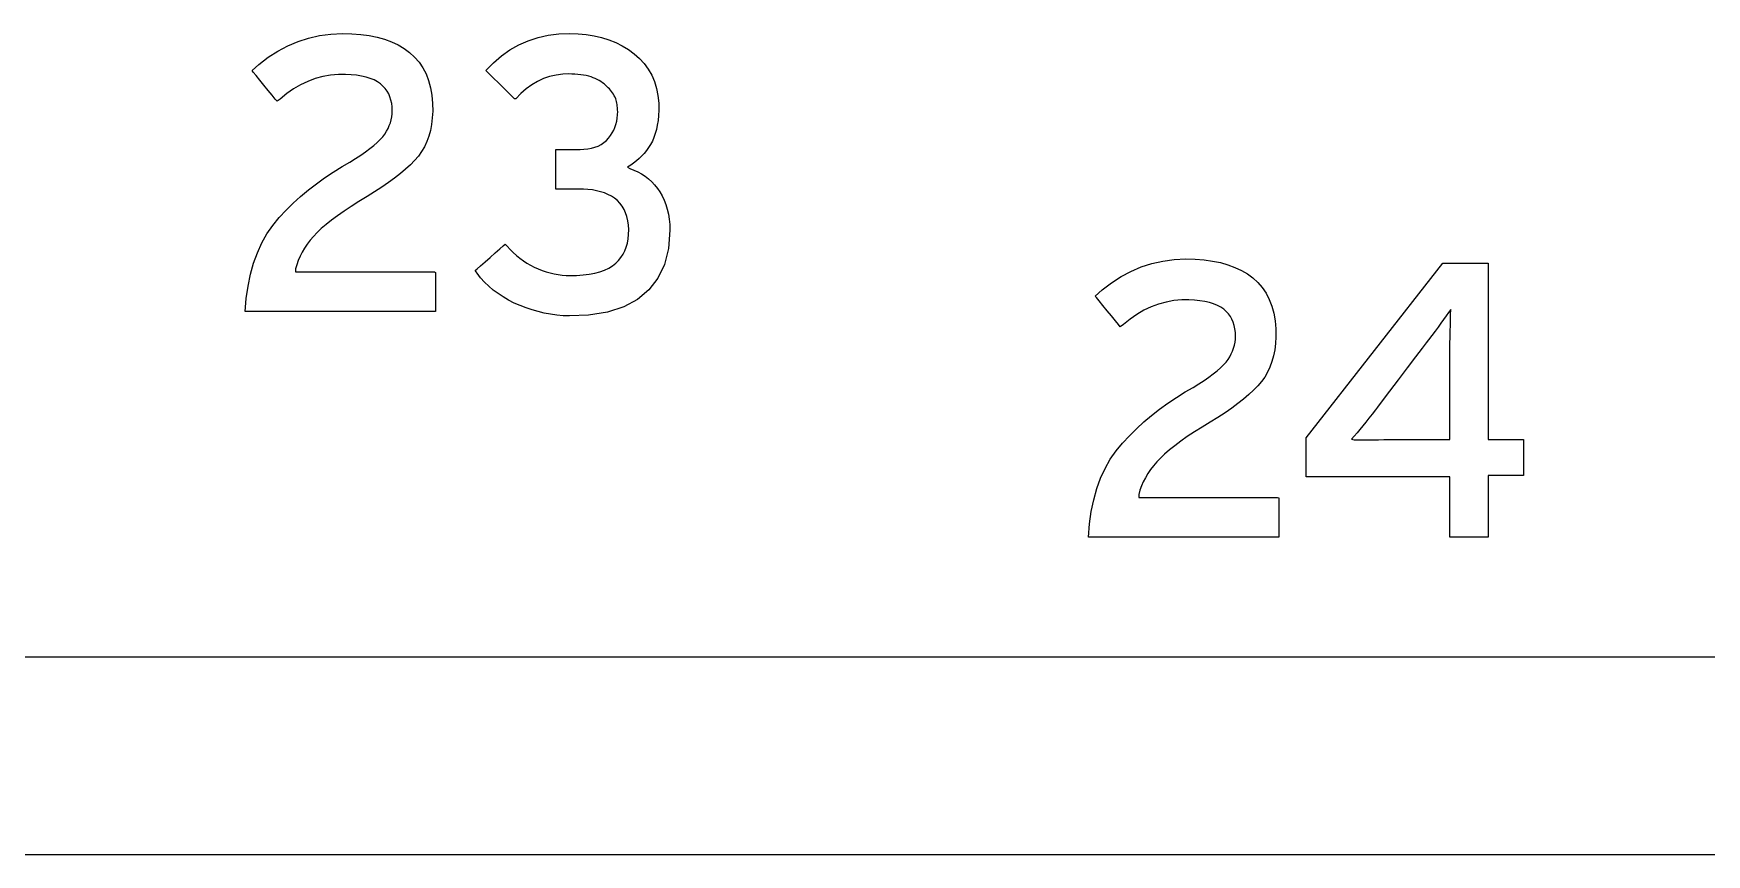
# Model space of a CAD drawing. Extents: x 1 to 47.7, y 0.2 to 35.
# Drawn here: x 34.016 to 34.609, y 10.595 to 10.886 of the extents above; entities that cross this region are included whole.
import ezdxf

# ---------------------------------------------------------------- set-up
doc = ezdxf.new("R2010")
doc.units = 0
doc.header["$MEASUREMENT"] = 0
doc.layers.add('8_0_____DWG', color=7, linetype='CONTINUOUS')

msp = doc.modelspace()

# ---------------------------------------------------------------- linework, layer by layer
at = {"layer": '8_0_____DWG'}
for points in [[(34.09067, 10.78748), (34.09108, 10.79214), (34.09172, 10.79656), (34.09259, 10.80075), (34.0937, 10.80469), (34.09504, 10.8084), (34.09662, 10.81187), (34.09843, 10.81511), (34.10048, 10.8181), (34.10277, 10.82085), (34.10521, 10.82345), (34.10774, 10.82595), (34.11038, 10.82835), (34.11312, 10.83067), (34.11597, 10.83289), (34.11891, 10.83501), (34.12195, 10.83704), (34.1251, 10.83898), (34.12784, 10.84059), (34.12987, 10.84185), (34.13174, 10.84307), (34.13345, 10.84425), (34.13499, 10.84539), (34.13637, 10.84649), (34.13759, 10.84755), (34.13865, 10.84857), (34.13955, 10.84954), (34.14026, 10.8505), (34.14087, 10.85148), (34.1414, 10.85248), (34.14185, 10.8535), (34.14222, 10.85453), (34.14251, 10.85558), (34.14271, 10.85664), (34.14284, 10.85773), (34.14289, 10.85883), (34.14285, 10.86014), (34.1427, 10.8614), (34.14245, 10.8626), (34.14209, 10.86373), (34.14163, 10.86479), (34.14106, 10.86578), (34.14038, 10.8667), (34.1396, 10.86755), (34.13871, 10.86834), (34.13765, 10.86907), (34.13645, 10.86972), (34.13511, 10.87027), (34.13362, 10.87074), (34.132, 10.87111), (34.13023, 10.8714), (34.12833, 10.87159), (34.12628, 10.8717), (34.12387, 10.87168), (34.12103, 10.87142), (34.11825, 10.87092), (34.11555, 10.87019), (34.11292, 10.86921), (34.11037, 10.868), (34.10788, 10.86655), (34.10547, 10.86486), (34.10312, 10.86293), (34.102, 10.86213), (34.10136, 10.86292), (34.10026, 10.86427), (34.09887, 10.86598), (34.09735, 10.86785), (34.09586, 10.86969), (34.09455, 10.8713), (34.09359, 10.87248), (34.09313, 10.87305), (34.09558, 10.87525), (34.09886, 10.87777), (34.10227, 10.87996), (34.1058, 10.88182), (34.10945, 10.88336), (34.11322, 10.88456), (34.11712, 10.88544), (34.12114, 10.886), (34.12528, 10.88622), (34.1286, 10.88614), (34.13174, 10.88589), (34.13472, 10.88548), (34.13753, 10.8849), (34.14017, 10.88415), (34.14265, 10.88324), (34.14496, 10.88216), (34.1471, 10.88092), (34.14908, 10.8795), (34.15085, 10.87786), (34.15241, 10.87603), (34.15376, 10.87403), (34.15488, 10.87186), (34.15579, 10.8695), (34.15648, 10.86697), (34.15696, 10.86426), (34.15722, 10.86137), (34.15725, 10.8586), (34.15712, 10.85623), (34.15684, 10.85396), (34.15642, 10.85181), (34.15585, 10.84976), (34.15514, 10.84783), (34.15429, 10.846), (34.1533, 10.84429), (34.15216, 10.84268), (34.15083, 10.84116), (34.14932, 10.83962), (34.14763, 10.83806), (34.14578, 10.83648), (34.14375, 10.83489), (34.14155, 10.83327), (34.13919, 10.83164), (34.13665, 10.82999), (34.13394, 10.82831), (34.13103, 10.82654), (34.12831, 10.8248), (34.12578, 10.82312), (34.12347, 10.8215), (34.12135, 10.81993), (34.11944, 10.81842), (34.11773, 10.81695), (34.11622, 10.81555), (34.11491, 10.81419), (34.11375, 10.81282), (34.11269, 10.81142), (34.11174, 10.81001), (34.1109, 10.80857), (34.11016, 10.80711), (34.10953, 10.80563), (34.109, 10.80413), (34.10858, 10.80261), (34.10857, 10.80158), (34.11146, 10.80158), (34.11705, 10.80158), (34.12447, 10.80158), (34.13281, 10.80158), (34.14121, 10.80158), (34.14877, 10.80158), (34.15461, 10.80158), (34.15785, 10.80158), (34.15822, 10.80142), (34.15822, 10.80041), (34.15822, 10.79869), (34.15822, 10.79652), (34.15822, 10.79413), (34.15822, 10.79179), (34.15822, 10.78974), (34.15822, 10.78823), (34.15822, 10.78751), (34.15672, 10.78748), (34.15103, 10.78748), (34.1422, 10.78748), (34.13145, 10.78748), (34.11997, 10.78748), (34.10895, 10.78748), (34.09959, 10.78748), (34.0931, 10.78748)], [(34.24147, 10.81634), (34.24091, 10.8099), (34.23948, 10.80422), (34.23718, 10.79931), (34.23401, 10.79517), (34.22996, 10.79179), (34.22504, 10.78918), (34.21925, 10.78733), (34.21259, 10.78624), (34.20585, 10.78593), (34.20357, 10.78604), (34.20131, 10.78625), (34.19908, 10.78656), (34.19687, 10.78697), (34.19469, 10.78748), (34.19253, 10.78809), (34.1904, 10.7888), (34.18829, 10.78962), (34.1862, 10.79053), (34.18419, 10.79156), (34.18228, 10.79267), (34.18048, 10.79387), (34.17877, 10.79514), (34.17717, 10.7965), (34.17567, 10.79795), (34.17427, 10.79947), (34.17298, 10.80108), (34.17236, 10.8021), (34.17303, 10.80269), (34.17427, 10.80377), (34.17588, 10.80517), (34.17767, 10.80674), (34.17947, 10.8083), (34.18108, 10.80971), (34.18231, 10.81079), (34.18299, 10.81138), (34.18366, 10.81073), (34.18474, 10.80955), (34.18586, 10.80844), (34.18701, 10.8074), (34.1882, 10.80643), (34.18943, 10.80553), (34.19069, 10.8047), (34.19199, 10.80395), (34.19332, 10.80326), (34.19471, 10.80265), (34.19611, 10.80211), (34.19751, 10.80163), (34.19892, 10.80123), (34.20033, 10.8009), (34.20174, 10.80064), (34.20316, 10.80046), (34.20458, 10.80034), (34.206, 10.80029), (34.20833, 10.80033), (34.21065, 10.80048), (34.21281, 10.80075), (34.2148, 10.80112), (34.21662, 10.8016), (34.21828, 10.8022), (34.21977, 10.8029), (34.22109, 10.80372), (34.22224, 10.80465), (34.22322, 10.80563), (34.22408, 10.80669), (34.22483, 10.80784), (34.22546, 10.80908), (34.22597, 10.81041), (34.22637, 10.81182), (34.22664, 10.81332), (34.2268, 10.81491), (34.22684, 10.81658), (34.22674, 10.81822), (34.22652, 10.81976), (34.22619, 10.8212), (34.22574, 10.82254), (34.22518, 10.82377), (34.22451, 10.82491), (34.22372, 10.82595), (34.22282, 10.82689), (34.22179, 10.82771), (34.22067, 10.82843), (34.21947, 10.82905), (34.2182, 10.82959), (34.21685, 10.83003), (34.21543, 10.83039), (34.21393, 10.83067), (34.21236, 10.83085), (34.21072, 10.83095), (34.20968, 10.83096), (34.20913, 10.83096), (34.20812, 10.83096), (34.2068, 10.83096), (34.20534, 10.83096), (34.20387, 10.83096), (34.20255, 10.83096), (34.20154, 10.83096), (34.20099, 10.83096), (34.20093, 10.83113), (34.20093, 10.83213), (34.20093, 10.83383), (34.20093, 10.83599), (34.20093, 10.83835), (34.20093, 10.84067), (34.20093, 10.84272), (34.20093, 10.84425), (34.20093, 10.84501), (34.20109, 10.84505), (34.20178, 10.84505), (34.20288, 10.84505), (34.20423, 10.84505), (34.20569, 10.84505), (34.20711, 10.84505), (34.20834, 10.84505), (34.20922, 10.84505), (34.20962, 10.84505), (34.21089, 10.84509), (34.21229, 10.84523), (34.21361, 10.84547), (34.21484, 10.84582), (34.21598, 10.84626), (34.21704, 10.84681), (34.21801, 10.84746), (34.2189, 10.84822), (34.2197, 10.84907), (34.22038, 10.84996), (34.22099, 10.85089), (34.22151, 10.85186), (34.22195, 10.85287), (34.2223, 10.85393), (34.22258, 10.85503), (34.22277, 10.85618), (34.22288, 10.85737), (34.22291, 10.85849), (34.2229, 10.85897), (34.22288, 10.85946), (34.22283, 10.85995), (34.22277, 10.86046), (34.22269, 10.86097), (34.2226, 10.86148), (34.22249, 10.86201), (34.22236, 10.86254), (34.2222, 10.86307), (34.22197, 10.8636), (34.22171, 10.86412), (34.22143, 10.86462), (34.22111, 10.86512), (34.22077, 10.8656), (34.22039, 10.86606), (34.21999, 10.86652), (34.21956, 10.86697), (34.21911, 10.86742), (34.21861, 10.86788), (34.21809, 10.86831), (34.21753, 10.86873), (34.21694, 10.86913), (34.21631, 10.8695), (34.21565, 10.86985), (34.21496, 10.87019), (34.21423, 10.8705), (34.21345, 10.87078), (34.21262, 10.87102), (34.21174, 10.87124), (34.21081, 10.87142), (34.20984, 10.87157), (34.20882, 10.87168), (34.20776, 10.87177), (34.20665, 10.87183), (34.2055, 10.87185), (34.20342, 10.87177), (34.20106, 10.87147), (34.19877, 10.87094), (34.19657, 10.87019), (34.19445, 10.86922), (34.19242, 10.86802), (34.19046, 10.86659), (34.18859, 10.86494), (34.1868, 10.86307), (34.18628, 10.86306), (34.18536, 10.86395), (34.18399, 10.86531), (34.18233, 10.86694), (34.18057, 10.86867), (34.17888, 10.87033), (34.17745, 10.87173), (34.17646, 10.8727), (34.17609, 10.87307), (34.17881, 10.87584), (34.18168, 10.87829), (34.18469, 10.88041), (34.18786, 10.8822), (34.19117, 10.88366), (34.19464, 10.8848), (34.19826, 10.8856), (34.20203, 10.88608), (34.20582, 10.88622), (34.20884, 10.88611), (34.21175, 10.88583), (34.21454, 10.88537), (34.21721, 10.88474), (34.21977, 10.88394), (34.2222, 10.88296), (34.22452, 10.88181), (34.22673, 10.88049), (34.22881, 10.87899), (34.23069, 10.87733), (34.23235, 10.87551), (34.23378, 10.87354), (34.23498, 10.87143), (34.23595, 10.86916), (34.23669, 10.86674), (34.23721, 10.86417), (34.2375, 10.86145), (34.23754, 10.859), (34.23742, 10.85715), (34.23724, 10.85538), (34.23698, 10.85372), (34.23665, 10.85214), (34.23624, 10.85067), (34.23576, 10.84929), (34.23521, 10.848), (34.23458, 10.84681), (34.23387, 10.8457), (34.2331, 10.84464), (34.23228, 10.84363), (34.23142, 10.84269), (34.23051, 10.84179), (34.22956, 10.84096), (34.22857, 10.84017), (34.22752, 10.83945), (34.22643, 10.83878), (34.22721, 10.83828), (34.22868, 10.83774), (34.23008, 10.83711), (34.23141, 10.83638), (34.23267, 10.83555), (34.23386, 10.83462), (34.23498, 10.8336), (34.23603, 10.83247), (34.23701, 10.83124), (34.23792, 10.82995), (34.23872, 10.82857), (34.23942, 10.8271), (34.24002, 10.82553), (34.24052, 10.82388), (34.24091, 10.82213), (34.2412, 10.82029), (34.24139, 10.81836)], [(34.38997, 10.70744), (34.39037, 10.71211), (34.39101, 10.71653), (34.39188, 10.72071), (34.39299, 10.72466), (34.39433, 10.72837), (34.39591, 10.73184), (34.39773, 10.73507), (34.39978, 10.73806), (34.40207, 10.74082), (34.40451, 10.74341), (34.40705, 10.74591), (34.40968, 10.74832), (34.41242, 10.75063), (34.41526, 10.75285), (34.4182, 10.75497), (34.42124, 10.75701), (34.42438, 10.75895), (34.42713, 10.76056), (34.42916, 10.76182), (34.43103, 10.76304), (34.43274, 10.76421), (34.43428, 10.76535), (34.43567, 10.76645), (34.43689, 10.76751), (34.43795, 10.76853), (34.43885, 10.76951), (34.43956, 10.77047), (34.44017, 10.77145), (34.4407, 10.77244), (34.44115, 10.77346), (34.44152, 10.77449), (34.44181, 10.77554), (34.44201, 10.77661), (34.44214, 10.77769), (34.44219, 10.77879), (34.44215, 10.7801), (34.442, 10.78136), (34.44175, 10.78256), (34.44139, 10.78369), (34.44093, 10.78475), (34.44036, 10.78574), (34.43969, 10.78666), (34.43891, 10.78751), (34.43801, 10.7883), (34.43695, 10.78904), (34.43575, 10.78968), (34.43441, 10.79024), (34.43293, 10.7907), (34.4313, 10.79108), (34.42953, 10.79136), (34.42762, 10.79156), (34.42557, 10.79166), (34.42316, 10.79165), (34.42032, 10.79139), (34.41755, 10.79089), (34.41485, 10.79015), (34.41222, 10.78917), (34.40966, 10.78796), (34.40718, 10.78651), (34.40476, 10.78482), (34.40242, 10.78289), (34.4013, 10.78209), (34.40066, 10.78288), (34.39956, 10.78423), (34.39817, 10.78594), (34.39665, 10.78781), (34.39515, 10.78965), (34.39384, 10.79126), (34.39288, 10.79245), (34.39242, 10.79301), (34.39487, 10.79521), (34.39816, 10.79773), (34.40156, 10.79992), (34.40509, 10.80178), (34.40874, 10.80332), (34.41252, 10.80453), (34.41641, 10.80541), (34.42043, 10.80596), (34.42457, 10.80619), (34.42789, 10.8061), (34.43103, 10.80585), (34.43401, 10.80544), (34.43682, 10.80486), (34.43947, 10.80411), (34.44195, 10.8032), (34.44426, 10.80213), (34.4464, 10.80088), (34.44838, 10.79946), (34.45015, 10.79782), (34.45171, 10.796), (34.45305, 10.794), (34.45418, 10.79182), (34.45508, 10.78946), (34.45578, 10.78693), (34.45625, 10.78422), (34.45651, 10.78133), (34.45654, 10.77856), (34.45641, 10.77619), (34.45613, 10.77393), (34.45571, 10.77177), (34.45514, 10.76973), (34.45443, 10.76779), (34.45358, 10.76597), (34.45258, 10.76425), (34.45145, 10.76264), (34.45012, 10.76112), (34.44861, 10.75958), (34.44692, 10.75802), (34.44507, 10.75645), (34.44304, 10.75485), (34.44085, 10.75324), (34.43848, 10.7516), (34.43595, 10.74995), (34.43324, 10.74827), (34.43034, 10.7465), (34.42761, 10.74477), (34.42508, 10.74309), (34.42276, 10.74146), (34.42065, 10.73989), (34.41873, 10.73838), (34.41702, 10.73692), (34.41552, 10.73551), (34.41421, 10.73416), (34.41305, 10.73278), (34.41199, 10.73139), (34.41104, 10.72997), (34.4102, 10.72853), (34.40946, 10.72707), (34.40882, 10.72559), (34.40829, 10.72409), (34.40787, 10.72257), (34.40786, 10.72154), (34.41075, 10.72154), (34.41635, 10.72154), (34.42376, 10.72154), (34.43211, 10.72154), (34.44051, 10.72154), (34.44807, 10.72154), (34.45391, 10.72154), (34.45715, 10.72154), (34.45752, 10.72138), (34.45752, 10.72037), (34.45752, 10.71865), (34.45752, 10.71648), (34.45752, 10.71409), (34.45752, 10.71175), (34.45752, 10.7097), (34.45752, 10.70819), (34.45752, 10.70747), (34.45602, 10.70744), (34.45033, 10.70744), (34.44151, 10.70744), (34.43075, 10.70744), (34.41927, 10.70744), (34.40825, 10.70744), (34.3989, 10.70744), (34.3924, 10.70744)], [(34.51861, 10.78827), (34.51782, 10.78714), (34.51697, 10.78595), (34.51606, 10.78469), (34.5151, 10.78337), (34.51408, 10.78198), (34.513, 10.78053), (34.51186, 10.77901), (34.51066, 10.77743), (34.50989, 10.77641), (34.50848, 10.77454), (34.5061, 10.77141), (34.50313, 10.76749), (34.49992, 10.76326), (34.49685, 10.7592), (34.49426, 10.75579), (34.49254, 10.75351), (34.49184, 10.7526), (34.49068, 10.75108), (34.48955, 10.74962), (34.48845, 10.74823), (34.48738, 10.74691), (34.48634, 10.74565), (34.48533, 10.74445), (34.48435, 10.74332), (34.48341, 10.74225), (34.48425, 10.74196), (34.48586, 10.74196), (34.48753, 10.74197), (34.48927, 10.74198), (34.49107, 10.742), (34.49293, 10.74202), (34.49486, 10.74204), (34.49686, 10.74207), (34.49839, 10.74209), (34.49957, 10.74209), (34.50191, 10.74209), (34.50503, 10.74209), (34.50852, 10.74209), (34.51198, 10.74209), (34.51501, 10.74209), (34.51722, 10.74209), (34.5182, 10.74209), (34.51822, 10.74291), (34.51822, 10.74562), (34.51822, 10.74967), (34.51822, 10.75449), (34.51822, 10.75951), (34.51822, 10.76417), (34.51822, 10.76789), (34.51822, 10.77011), (34.51823, 10.77153), (34.51826, 10.77392), (34.5183, 10.77622), (34.51834, 10.77844), (34.51839, 10.78057), (34.51844, 10.78262), (34.51849, 10.78459), (34.51855, 10.78647)]]:
    msp.add_lwpolyline(points, close=True, dxfattribs=at)
for points in [[(34.5319, 10.72928), (34.5319, 10.70744), (34.51822, 10.70744), (34.51822, 10.72881), (34.46724, 10.72881), (34.46724, 10.74272), (34.51575, 10.80463), (34.5319, 10.80463), (34.5319, 10.74209), (34.54438, 10.74209), (34.54438, 10.72928), (34.5319, 10.72928)], [(34.61883, 10.66478), (34.22848, 10.66478), (33.8389, 10.66478), (33.45084, 10.66478), (33.25762, 10.66478), (33.06506, 10.66478), (32.87327, 10.66478), (32.68234, 10.66478), (32.49236, 10.66478), (32.30343, 10.66478), (32.11565, 10.66478), (31.9291, 10.66478), (31.74389, 10.66478), (31.56011, 10.66478)], [(31.56011, 10.59475), (31.74389, 10.59475), (31.9291, 10.59475), (32.11565, 10.59475), (32.30343, 10.59475), (32.49236, 10.59475), (32.68234, 10.59475), (32.87327, 10.59475), (33.06506, 10.59475), (33.25762, 10.59475), (33.45084, 10.59475), (33.8389, 10.59475), (34.22848, 10.59475), (34.61883, 10.59475)]]:
    msp.add_lwpolyline(points, dxfattribs=at)

doc.saveas('drawing.dxf')
